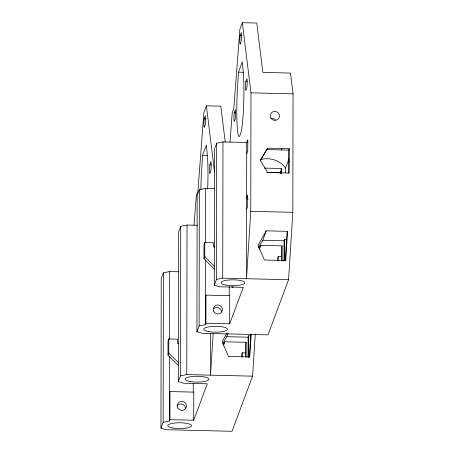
<?xml version="1.0" encoding="UTF-8"?>
<svg xmlns="http://www.w3.org/2000/svg" width="454" height="454" viewBox="0 0 454 454"><rect width="100%" height="100%" fill="white"/><g stroke="black" fill="none" stroke-linecap="round" stroke-linejoin="round"><path stroke-width="0.68" d="M255.267 334.042L252.6 376.162L232.034 431.3L166.204 429.717L160.96 428.162L161.221 278.625L163.395 272.826L169.694 271.549L178.78 271.764M160.96 428.162L163.134 422.356L163.395 272.826M178.428 365.584L167.991 355.153L168.014 341.102L168.809 338.973L177.469 339.183L177.463 343.4L178.853 343.434M167.991 355.153L168.78 353.03L168.809 338.973M163.134 422.356L169.433 421.079L169.546 356.259M169.58 339.32L169.694 271.549M169.961 419.666L170.012 391.558L193.767 392.125L193.716 420.234L169.961 419.666L169.433 421.079M193.716 420.234L207.313 383.789L183.558 383.216L178.308 381.661L178.57 232.125L180.726 226.325L187.031 225.048L197.513 225.298M178.308 381.661L180.465 375.855L180.726 226.325M180.465 375.855L186.77 374.578L187.031 225.048M193.239 392.137L193.256 383.692M229.996 142.113L232.249 112.598L233.81 108.41L239.854 29.345L242.334 22.7L256.771 23.046L262.849 72.402L290.481 73.071L293.04 93.853L292.836 212.33L288.562 279.732L268.002 334.87L202.172 333.287L196.923 331.732L197.161 195.498L199.334 189.693L205.639 188.416L214.719 188.637M196.923 331.732L199.102 325.927L199.334 189.693M214.396 269.148L203.959 258.723L203.982 244.666L204.771 242.544L213.437 242.754L213.425 246.97L214.821 247.004M203.959 258.723L204.748 256.595L204.771 242.544M199.102 325.927L205.401 324.65L205.514 259.79M205.543 242.833L205.639 188.416M205.929 323.231L205.98 295.123L229.73 295.696L229.684 323.804L205.929 323.231L205.401 324.65M210.605 333.65L210.531 375.152L213.159 333.73M229.684 323.804L243.276 287.354L219.526 286.786L214.277 285.231L214.515 148.997L216.672 143.192L222.971 141.915L248.139 142.522M214.277 285.231L216.433 279.426L216.672 143.192M216.433 279.426L222.732 278.149L222.971 141.915M229.208 295.702L229.225 286.536M241.744 357.009L241.749 354.228L242.277 352.809L245.648 352.889M242.271 356.98L242.277 352.809M245.648 356.929L245.671 343.718L246.199 342.299L224.878 341.788L223.067 344.785M246.17 356.906L246.199 342.299M248.066 357.372L248.1 337.203L248.627 335.79L250.648 335.835M248.588 357.349L248.627 335.79M246.715 153.73L247.771 150.898L247.793 139.656L246.738 142.488L246.499 278.722L250.767 211.32L250.977 92.837L242.334 22.7M277.712 260.573L277.717 257.793L278.245 256.379L281.611 256.459M278.24 260.551L278.245 256.379M280.464 173.394L280.47 171.306L279.942 172.724L266.873 172.406M280.975 173.405L280.981 169.932L281.508 168.513L264.313 168.099M281.503 173.383L281.508 168.513M281.616 260.5L281.639 247.282L282.167 245.869L260.846 245.353L259.035 248.355M282.138 261.169L282.167 245.869M284.028 260.942L284.068 240.773L284.596 239.354L286.616 239.406M284.556 260.914L284.596 239.354M285.543 172.997L285.555 168.076L288.988 158.877M288.67 173.11L288.71 150.115L289.238 148.702L267.582 148.18L260.346 160.177L267.542 172.52L289.198 173.042L289.238 148.702M204.141 118.806L203.977 121.49A4.636 0.409 -88.6 0 0 203.971 125.985A4.636 0.409 -88.6 0 0 204.328 127.256L205.123 125.134A4.636 0.409 -88.6 0 0 205.503 117.404L205.344 115.588L204.141 118.806L206.207 118.857M207.677 188.915A34.793 3.059 -88.6 0 0 207.586 158.594L206.4 144.985L202.552 155.308L201.304 175.431A34.793 3.059 -88.6 0 0 200.884 189.307M209.822 164.904L209.657 167.588A4.636 0.409 -88.6 0 0 209.646 172.083A4.636 0.409 -88.6 0 0 210.009 173.354L210.804 171.226A4.636 0.409 -88.6 0 0 211.178 163.502L211.019 161.686L209.822 164.904L211.195 164.938M234.19 112.808L234.026 115.492A4.636 0.409 -88.6 0 0 234.02 119.987A4.636 0.409 -88.6 0 0 234.377 121.258L235.172 119.13A4.636 0.409 -88.6 0 0 235.547 111.406L235.393 109.59L234.19 112.808L235.564 112.842M240.087 35.679L239.922 38.363A4.636 0.409 -88.6 0 0 239.911 42.858A4.636 0.409 -88.6 0 0 240.274 44.129L241.068 42.001A4.636 0.409 -88.6 0 0 241.443 34.277L241.284 32.461L240.087 35.679L241.46 35.713M238.492 72.175L237.249 92.298A34.793 3.059 -88.6 0 0 239.905 135.536A67.964 5.97 -88.6 0 0 241.517 130.065A34.793 3.059 -88.6 0 0 243.526 75.466L242.34 61.858L238.492 72.175L243.304 72.294M245.767 81.777L245.597 84.455A4.636 0.409 -88.6 0 0 245.591 88.956A4.636 0.409 -88.6 0 0 245.954 90.221L246.743 88.099A4.636 0.409 -88.6 0 0 247.124 80.375L246.965 78.559L245.767 81.777L247.141 81.805M249.325 356.986L250.778 334.053M251.221 334.031L249.768 356.957L228.447 356.447L222.154 341.68L226.904 333.27M285.294 260.551L287.053 232.76L287.581 231.341L266.26 230.831L258.122 245.251L264.415 260.011L285.731 260.528L287.581 231.341M194.051 225.241L196.31 195.725L197.87 191.537L203.914 112.473L206.388 105.827L220.826 106.174L225.28 142.323M233.18 286.463L232.783 287.524L231.79 286.531M169.484 392.971L170.012 391.558M205.452 296.541L205.98 295.123M260.539 160.393L267.582 148.18M246.618 209.022L247.674 206.19L247.697 194.948L246.641 197.779L248.083 199.221M281.491 149.945L282.019 148.526M288.687 162.288L289.215 160.875M223.652 345.074L224.878 341.788M222.795 343.286L226.779 336.692L227.953 333.548M259.37 249.303L260.846 245.353M258.4 247.458L262.747 240.257L266.26 230.831M250.977 92.837L293.04 93.853M267.054 149.599L288.71 150.115M202.552 155.308L207.364 155.421M250.767 211.32L292.836 212.33M262.747 240.257L284.068 240.773M222.732 278.149L288.562 279.732M226.779 336.692L248.1 337.203M186.77 374.578L252.6 376.162M204.748 256.595L214.685 266.526M168.78 353.03L178.723 362.962M285.555 168.076L284.221 166.226A23.097 22.297 20.5 0 0 260.301 159.643M206.388 105.827L214.515 171.76M176.947 406.029A4.636 4.478 20.4 0 1 185.561 408.486M213.647 308.686A4.636 4.478 20.4 0 1 221.529 312.051M271.032 118.608A4.636 4.478 20.5 0 1 275.493 119.879M172.792 428.054A11.889 2.917 0.1 0 0 191.486 425.966A11.889 2.917 0.1 0 0 174.665 423.026A11.889 2.917 0.1 0 0 172.792 428.054M190.135 381.553A11.889 2.917 0.1 0 0 208.829 379.465A11.889 2.917 0.1 0 0 192.014 376.525A11.889 2.917 0.1 0 0 190.135 381.553M177.86 408.05A4.636 4.478 20.4 0 0 185.862 408.242A4.636 4.478 20.4 0 0 181.872 401.398A4.636 4.478 20.4 0 0 177.86 408.05M208.761 331.619A11.889 2.917 0.1 0 0 227.454 329.536A11.889 2.917 0.1 0 0 210.633 326.596A11.889 2.917 0.1 0 0 208.761 331.619M226.103 285.123A11.889 2.917 0.1 0 0 244.797 283.035A11.889 2.917 0.1 0 0 227.976 280.095A11.889 2.917 0.1 0 0 226.103 285.123M270.851 118.051A4.636 4.478 20.5 0 0 278.852 118.244A4.636 4.478 20.5 0 0 274.869 111.406A4.636 4.478 20.5 0 0 270.851 118.051M213.828 311.614A4.636 4.478 20.4 0 0 221.83 311.807A4.636 4.478 20.4 0 0 217.841 304.969A4.636 4.478 20.4 0 0 213.828 311.614"/></g></svg>
